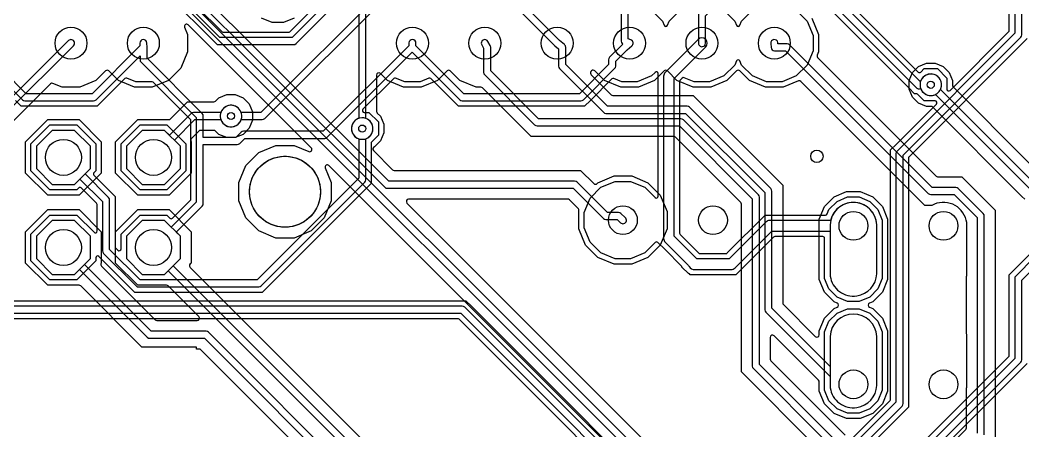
# Model space of a CAD drawing. Header units: millimetres. Extents: x 0 to 70, y 0 to 50.
# Drawn here: x 27.53 to 55.81, y 18.26 to 29.84 of the extents above; entities that cross this region are included whole.
import ezdxf

# ---------------------------------------------------------------- set-up
doc = ezdxf.new("R2010")
doc.units = ezdxf.units.MM

msp = doc.modelspace()

# ---------------------------------------------------------------- linework, layer by layer
at = {"layer": '16_copper'}
for points in [[(55.579, 38.194), (55.579, 29.467), (52.261, 26.148, 0.198912), (52.231, 26.078), (52.231, 19.071), (48.192, 15.032)], [(48.475, 15.032), (52.402, 18.959, 0.198912), (52.431, 19.03), (52.431, 26.036), (55.75, 29.355, 0.198912), (55.779, 29.425), (55.779, 38.235, 0.198912)], [(48.397, 32.836), (52.857, 28.376, 0.414214), (52.928, 28.376), (53.024, 28.471), (53.401, 28.471), (53.668, 28.205), (53.668, 27.894, 0.668179), (53.755, 27.858), (55.412, 29.515, 0.198912), (55.427, 29.551), (55.427, 38.11, 0.198912)], [(26.888, 28.297), (27.593, 27.593, 0.198912), (27.663, 27.563), (29.602, 27.563, 0.198912), (29.672, 27.593), (30.911, 28.832), (30.911, 28.721, 0.198912), (30.94, 28.65), (32.497, 27.093), (32.497, 24.709), (31.793, 24.005), (31.606, 24.192), (30.974, 24.192), (30.528, 23.746), (30.528, 23.114), (30.974, 22.668), (31.606, 22.668), (32.052, 23.114), (32.052, 23.746), (31.934, 23.864), (32.668, 24.597, 0.198912), (32.697, 24.668), (32.697, 26.33), (33.654, 26.33, 0.198912), (33.725, 26.359), (33.872, 26.506), (36.121, 26.506, 0.198912), (36.192, 26.535), (38.588, 28.932), (39.927, 27.593, 0.198912), (39.997, 27.563), (43.345, 27.563, 0.198912), (43.416, 27.593), (44.297, 28.474, 0.198912), (44.326, 28.544), (44.326, 28.679), (44.646, 28.999), (44.782, 29.113, 0.559143), (44.757, 29.282), (44.679, 29.315), (44.679, 35.14)], [(44.479, 35.14), (44.479, 29.249, 0.197087), (44.507, 29.179), (44.516, 29.172, -0.014742), (44.529, 29.162), (44.514, 29.15, 0.021442), (44.508, 29.144), (44.155, 28.791, 0.198912), (44.126, 28.721), (44.126, 28.586), (43.304, 27.763), (40.039, 27.763), (38.69, 29.112), (38.694, 29.185, 1), (38.494, 29.195), (38.49, 29.117), (36.08, 26.706), (33.83, 26.706, 0.198912), (33.76, 26.677), (33.613, 26.53), (32.697, 26.53), (32.697, 27.135, 0.198912), (32.668, 27.206), (31.111, 28.762), (31.111, 29.073, 0.010668), (31.111, 29.077), (31.106, 29.194, 1), (30.906, 29.186), (30.909, 29.113), (29.56, 27.763), (27.705, 27.763), (27.059, 28.41)], [(40.074, 34.224), (35.199, 29.349), (33.167, 29.349), (31.787, 30.73, 0.198912)], [(31.821, 30.911), (33.215, 29.516, 0.198912), (33.251, 29.502), (35.114, 29.502, 0.198912), (35.15, 29.516), (39.906, 34.272, 0.198912)], [(31.675, 30.559), (33.055, 29.178, 0.198912), (33.126, 29.149), (35.24, 29.149, 0.198912), (35.311, 29.178), (40.244, 34.112, 0.198912)], [(48.144, 15.199), (52.064, 19.119, 0.198912), (52.079, 19.155), (52.079, 26.182), (52.242, 26.345), (52.242, 26.345), (53.37, 27.473, 0.668179), (53.334, 27.56), (53.024, 27.56), (52.835, 27.749, 0.198912), (52.799, 27.763), (52.755, 27.763), (52.593, 27.926), (48.04, 32.479, 0.198912)], [(37.786, 30.703), (34.318, 27.235), (33.764, 27.235), (33.759, 27.251), (33.737, 27.294), (33.709, 27.332), (33.676, 27.366), (33.637, 27.394), (33.594, 27.416), (33.549, 27.431), (33.502, 27.438), (33.454, 27.438), (33.407, 27.431), (33.362, 27.416), (33.319, 27.394), (33.28, 27.366), (33.247, 27.332), (33.219, 27.294), (33.197, 27.251), (33.182, 27.206), (33.175, 27.159), (33.175, 27.111), (33.182, 27.064), (33.197, 27.018), (33.219, 26.976), (33.247, 26.937), (33.28, 26.904), (33.319, 26.875), (33.362, 26.854), (33.407, 26.839), (33.454, 26.832), (33.502, 26.832), (33.549, 26.839, 0.255116), (33.764, 27.035), (34.359, 27.035, 0.198912), (34.43, 27.064), (37.927, 30.562, 0.951017)], [(49.419, 30.116), (49.726, 29.809), (49.892, 29.407), (49.892, 28.973), (49.726, 28.571), (49.419, 28.264), (49.017, 28.098), (48.583, 28.098), (48.181, 28.264), (47.874, 28.571), (47.826, 28.687, 0.668182), (47.733, 28.687), (47.685, 28.571), (47.378, 28.264), (46.976, 28.098), (46.542, 28.098), (46.257, 28.216, 0.303346), (46.201, 28.205), (46.145, 28.149, 0.198912), (46.13, 28.113), (46.13, 23.832, 0.198912), (46.145, 23.796), (46.666, 23.275, 0.198912), (46.702, 23.26), (47.438, 23.26, 0.198912), (47.474, 23.275), (48.541, 24.342), (50.242, 24.342, 0.303348), (50.288, 24.374), (50.341, 24.5), (50.57, 24.729), (50.868, 24.853), (51.192, 24.853), (51.49, 24.729), (51.719, 24.5), (51.843, 24.202), (51.843, 22.558), (51.719, 22.259), (51.49, 22.03), (51.192, 21.906), (50.868, 21.906), (50.57, 22.03), (50.341, 22.259), (50.217, 22.558), (50.217, 23.687, 0.414214), (50.166, 23.738), (48.813, 23.738, 0.198912), (48.777, 23.723), (47.71, 22.655), (46.43, 22.655), (46.403, 22.683, 0.128357), (46.376, 22.696), (46.196, 22.876, 0.151517), (46.183, 22.903), (45.717, 23.368), (45.516, 23.57, 0.414214), (45.444, 23.57), (45.149, 23.274), (44.747, 23.108), (44.313, 23.108), (43.911, 23.274), (43.604, 23.581), (43.438, 23.983), (43.438, 24.417), (43.604, 24.819), (43.911, 25.126), (44.313, 25.292), (44.747, 25.292), (45.149, 25.126), (45.439, 24.836, 0.668179), (45.525, 24.872), (45.525, 28.331, 0.668179), (45.439, 28.366), (45.336, 28.264), (44.935, 28.098), (44.5, 28.098), (44.274, 28.191, 0.303346), (44.219, 28.18), (43.612, 27.574), (43.45, 27.411), (39.893, 27.411), (39.114, 28.189, 0.303346), (39.059, 28.2), (38.811, 28.098), (38.377, 28.098), (38.12, 28.204, 0.303346), (38.065, 28.193), (37.196, 27.325, 0.668179), (37.232, 27.238), (37.367, 27.238), (37.634, 26.971), (37.634, 26.594), (37.445, 26.405, 0.198912), (37.431, 26.369), (37.431, 25.235), (34.359, 22.163), (30.765, 22.163), (29.864, 23.064), (29.751, 23.177, 0.668179), (29.664, 23.141), (29.664, 23.051), (29.129, 22.516), (28.371, 22.516), (27.836, 23.051), (27.836, 23.809), (28.371, 24.344), (29.129, 24.344), (29.615, 23.858, 0.668179), (29.702, 23.894), (29.702, 24.64, 0.198912), (29.687, 24.676), (29.254, 25.109, 0.414226), (29.182, 25.109), (29.129, 25.056), (28.371, 25.056), (27.836, 25.591), (27.836, 26.349), (28.371, 26.884), (29.129, 26.884), (29.664, 26.349), (29.664, 25.591), (29.611, 25.538, 0.414226), (29.611, 25.466), (30.206, 24.871), (30.206, 23.457, 0.198901), (30.221, 23.421), (30.289, 23.353, 0.668194), (30.376, 23.389), (30.376, 23.809), (30.911, 24.344), (31.669, 24.344), (31.757, 24.256, 0.414214), (31.829, 24.256), (32.33, 24.758, 0.198912), (32.345, 24.794), (32.345, 27.009, 0.198912), (32.33, 27.045), (31.285, 28.09, 0.276788), (31.223, 28.098), (30.789, 28.098), (30.54, 28.201, 0.303346), (30.485, 28.19), (29.706, 27.411), (27.559, 27.411), (27.396, 27.574)], [(45.336, 30.116), (45.644, 29.809), (45.691, 29.693, 0.668182), (45.785, 29.693), (45.833, 29.809), (46.14, 30.116)], [(47.378, 30.116), (47.685, 29.809), (47.733, 29.693, 0.668182), (47.826, 29.693), (47.874, 29.809), (48.181, 30.116)], [(55.932, 29.321), (55.769, 29.158), (55.769, 29.158), (52.599, 25.988, 0.198912), (52.584, 25.952), (52.584, 18.925), (49.707, 16.048, 0.668179)], [(50.993, 15.435), (55.75, 20.192, 0.198912), (55.779, 20.263), (55.779, 22.512), (56.249, 22.982), (58.322, 22.982, 0.198912), (58.393, 23.011), (61.565, 26.183, 0.198912), (61.594, 26.254), (61.594, 26.951, 0.132772), (61.599, 27.01), (61.594, 27.034, 0.546725), (61.43, 27.071), (61.414, 27.051, 0.218604), (61.394, 26.959), (61.394, 26.295), (58.281, 23.182), (56.208, 23.182, 0.198912), (56.137, 23.153), (55.608, 22.624, 0.198912), (55.579, 22.554), (55.579, 20.304), (50.88, 15.606)], [(50.832, 15.773), (55.412, 20.353, 0.198912), (55.427, 20.389), (55.427, 22.658), (56.103, 23.335)], [(24.617, 21.925), (40.102, 21.925), (40.265, 21.762), (46.881, 15.146, 0.303346)], [(24.492, 21.573), (39.956, 21.573), (46.709, 14.819, 0.657388)], [(46.873, 14.939), (40.068, 21.743, 0.198912), (39.997, 21.773), (24.533, 21.773)], [(18.247, 17.371), (39.194, 17.371), (43.042, 13.523, 0.198912), (43.078, 13.508), (46.584, 13.508, 0.668179), (46.62, 13.595), (46.463, 13.752), (46.324, 14.088), (46.324, 14.452), (46.464, 14.79, 0.363735), (46.458, 14.855), (39.908, 21.405, 0.198912), (39.872, 21.42), (24.387, 21.42)]]:
    msp.add_lwpolyline(points, format="xyb", dxfattribs=at)
for points in [[(53.283, 27.72, 1), (53.141, 28.312), (53.096, 28.297, 0.198914), (52.931, 28.132), (52.926, 28.116), (52.901, 28.116), (48.2, 32.818, 0.951017), (47.667, 33.108), (47.645, 33.066, 0.688871), (48.058, 32.676), (52.789, 27.945, 0.356378), (52.926, 27.916), (52.931, 27.899), (52.953, 27.857), (52.981, 27.818), (53.015, 27.785), (53.053, 27.756), (53.096, 27.735), (53.141, 27.72), (53.189, 27.713), (53.236, 27.713)], [(51.127, 22.065, 0.357805), (51.69, 22.687), (51.69, 24.072, 0.869793), (50.387, 24.19), (48.667, 24.19, 0.198912), (48.561, 24.146), (47.522, 23.108), (46.617, 23.108, 0.021714), (46.606, 23.119), (45.978, 23.748), (45.978, 28.197), (46.865, 29.084, 1), (46.653, 29.296), (45.722, 28.365, 0.198912), (45.678, 28.259), (45.678, 23.685, 0.198912), (45.722, 23.579), (46.364, 22.937, 0.072032), (46.39, 22.899), (46.397, 22.891, 0.300932), (46.555, 22.808), (47.585, 22.808, 0.198912), (47.691, 22.852), (48.729, 23.89), (50.37, 23.89), (50.37, 22.687), (50.376, 22.622), (50.389, 22.559), (50.407, 22.496), (50.432, 22.437), (50.463, 22.379), (50.499, 22.325), (50.54, 22.275), (50.586, 22.229), (50.636, 22.188), (50.69, 22.152), (50.747, 22.121), (50.807, 22.097), (50.869, 22.078), (50.933, 22.065), (50.998, 22.059), (51.062, 22.059)], [(34.261, 22.317, 0.180079), (34.325, 22.345), (37.249, 25.269, 0.198912), (37.278, 25.34), (37.278, 26.496, 0.951018), (37.107, 27.078), (37.062, 27.063, 0.688872), (37.078, 26.496), (37.078, 25.381), (34.213, 22.516), (30.911, 22.516), (30.054, 23.373), (30.054, 24.766, 0.198912), (30.025, 24.837), (29.36, 25.502), (29.512, 25.654), (29.512, 26.286), (29.066, 26.732), (28.434, 26.732), (27.988, 26.286), (27.988, 25.654), (28.434, 25.208), (29.066, 25.208), (29.218, 25.36), (29.854, 24.725), (29.854, 23.331, 0.198912), (29.883, 23.261), (30.799, 22.345, 0.198912), (30.87, 22.316), (34.254, 22.316)], [(51.127, 18.916, 0.357805), (51.69, 19.538), (51.69, 20.923, 0.952079), (50.37, 20.923), (50.37, 19.538), (50.376, 19.473), (50.389, 19.409), (50.407, 19.347), (50.432, 19.287), (50.463, 19.23), (50.499, 19.176), (50.54, 19.126), (50.586, 19.08), (50.636, 19.039), (50.69, 19.003), (50.747, 18.972), (50.807, 18.947), (50.869, 18.929), (50.933, 18.916), (50.998, 18.91), (51.062, 18.91)]]:
    msp.add_lwpolyline(points, format="xyb", close=True, dxfattribs=at)
for points in [[(35.26, 29.898), (34.962, 29.774), (34.638, 29.774), (34.34, 29.898)], [(55.932, 20.158), (51.026, 15.253)]]:
    msp.add_lwpolyline(points, dxfattribs=at)
for points in [[(30.911, 25.056), (30.376, 25.591), (30.376, 26.349), (30.911, 26.884), (31.669, 26.884), (32.204, 26.349), (32.204, 25.591), (31.669, 25.056)], [(32.052, 25.654), (32.052, 26.286), (31.606, 26.732), (30.974, 26.732), (30.528, 26.286), (30.528, 25.654), (30.974, 25.208), (31.606, 25.208)], [(29.512, 23.114), (29.512, 23.746), (29.066, 24.192), (28.434, 24.192), (27.988, 23.746), (27.988, 23.114), (28.434, 22.668), (29.066, 22.668)], [(50.868, 18.757), (50.57, 18.881), (50.341, 19.11), (50.217, 19.408), (50.217, 21.052), (50.341, 21.351), (50.57, 21.58), (50.868, 21.704), (51.192, 21.704), (51.49, 21.58), (51.719, 21.351), (51.843, 21.052), (51.843, 19.408), (51.719, 19.11), (51.49, 18.881), (51.192, 18.757)]]:
    msp.add_lwpolyline(points, close=True, dxfattribs=at)
at = {"layer": '1_copper'}
for points in [[(46.777, 29.092, 0.362324), (46.859, 29.19), (46.859, 29.959), (51.864, 34.964), (52.284, 34.964, 0.992619), (52.286, 35.179), (52.261, 35.172), (52.247, 35.164), (51.822, 35.164, 0.198912), (51.751, 35.135), (46.688, 30.071, 0.198912), (46.659, 30.001), (46.659, 29.19), (46.662, 29.165), (46.671, 29.142), (46.686, 29.122), (46.705, 29.106), (46.727, 29.095), (46.752, 29.09)], [(57.517, 24.901, 0.630951), (57.566, 25.075), (57.546, 25.089, 0.252554), (57.441, 25.12), (56.249, 25.12), (53.486, 27.884, 0.951017), (52.953, 28.175), (52.931, 28.132, 0.688871), (53.344, 27.743), (56.137, 24.95, 0.198912), (56.208, 24.92), (57.424, 24.92), (57.467, 24.906), (57.492, 24.9)], [(30.848, 24.903), (30.223, 25.528), (30.223, 26.412), (30.848, 27.037), (31.724, 27.037, 0.198912), (31.769, 27.055), (32.253, 27.54), (32.997, 27.54, 0.198921), (33.042, 27.558), (33.134, 27.65), (33.357, 27.743), (33.599, 27.743), (33.822, 27.65), (33.993, 27.479), (34.086, 27.256), (34.086, 27.014), (33.993, 26.79), (33.822, 26.619), (33.599, 26.527), (33.357, 26.527), (33.134, 26.619), (33.042, 26.711, 0.198921), (32.997, 26.73), (32.615, 26.73, 0.198912), (32.57, 26.711), (32.359, 26.5, 0.301191), (32.357, 26.413), (32.357, 25.528), (31.732, 24.903)], [(32.052, 25.654), (32.052, 26.286), (31.883, 26.455), (32.462, 27.035), (33.192, 27.035, 0.951018), (33.774, 27.206), (33.759, 27.251, 0.688872), (33.192, 27.235), (32.421, 27.235, 0.198912), (32.35, 27.206), (31.741, 26.597), (31.606, 26.732), (30.974, 26.732), (30.528, 26.286), (30.528, 25.654), (30.974, 25.208), (31.606, 25.208)], [(51.127, 22.065, 0.357805), (51.69, 22.687), (51.69, 24.072, 0.952079), (50.37, 24.072), (50.37, 22.687), (50.376, 22.622), (50.389, 22.559), (50.407, 22.496), (50.432, 22.437), (50.463, 22.379), (50.499, 22.325), (50.54, 22.275), (50.586, 22.229), (50.636, 22.188), (50.69, 22.152), (50.747, 22.121), (50.807, 22.097), (50.869, 22.078), (50.933, 22.065), (50.998, 22.059), (51.062, 22.059)]]:
    msp.add_lwpolyline(points, format="xyb", close=True, dxfattribs=at)
for points in [[(37.331, 34.394), (42.606, 29.119, 0.022524), (42.612, 29.113), (42.717, 29.026), (42.717, 28.544, 0.198912), (42.746, 28.474), (43.979, 27.24, 0.198912), (44.05, 27.211), (46.299, 27.211), (48.531, 24.979), (48.531, 21.673, 0.198912), (48.56, 21.602), (50.37, 19.793), (50.37, 19.538), (50.376, 19.473), (50.389, 19.409), (50.407, 19.347), (50.432, 19.287), (50.463, 19.23), (50.499, 19.176), (50.54, 19.126), (50.586, 19.08), (50.636, 19.039), (50.69, 19.003), (50.747, 18.972), (50.807, 18.947), (50.869, 18.929), (50.933, 18.916), (50.998, 18.91), (51.062, 18.91), (51.127, 18.916, 0.357805), (51.69, 19.538), (51.69, 20.923, 0.952079), (50.37, 20.923), (50.37, 20.076), (48.731, 21.714), (48.731, 25.02, 0.198912), (48.702, 25.091), (46.411, 27.382, 0.198912), (46.341, 27.411), (44.091, 27.411), (42.917, 28.586), (42.917, 29.073, 0.222433), (42.881, 29.15), (42.744, 29.264), (37.502, 34.506)], [(46.558, 16.134), (31.461, 31.232, 0.951017), (30.928, 31.523), (30.906, 31.48, 0.688871), (31.319, 31.09), (46.446, 15.963, 0.198912)], [(31.821, 31.117), (37.812, 25.126, 0.198912), (37.883, 25.097), (43.128, 25.097), (43.979, 24.245, 0.198912), (44.05, 24.216), (44.364, 24.216), (44.463, 24.126), (44.483, 24.112), (44.507, 24.103), (44.531, 24.1), (44.556, 24.103, 0.592974), (44.597, 24.274), (44.47, 24.39, 0.186131), (44.402, 24.416), (44.091, 24.416), (43.24, 25.267, 0.198912), (43.169, 25.297), (37.924, 25.297), (31.992, 31.229)], [(37.078, 30.794), (37.078, 27.069), (37.062, 27.063), (37.019, 27.042), (36.981, 27.014), (36.947, 26.98), (36.919, 26.941), (36.897, 26.899), (36.882, 26.853), (36.875, 26.806), (36.875, 26.759), (36.882, 26.711), (36.897, 26.666), (36.919, 26.623), (36.947, 26.585), (36.981, 26.551), (37.019, 26.523), (37.062, 26.501), (37.107, 26.487), (37.154, 26.479), (37.202, 26.479), (37.249, 26.487, 0.748417), (37.278, 27.069), (37.278, 30.835, 0.198912)], [(46.093, 15.885), (36.238, 25.741, 0.820678), (36.134, 25.672), (36.305, 25.26), (36.305, 24.74), (36.106, 24.261), (35.739, 23.894), (35.26, 23.695), (34.74, 23.695), (34.261, 23.894), (33.894, 24.261), (33.695, 24.74), (33.695, 25.26), (33.894, 25.739), (34.261, 26.106), (34.74, 26.305), (35.26, 26.305), (35.672, 26.134, 0.820678), (35.741, 26.238), (32.271, 29.707, 0.820678), (32.168, 29.638), (32.251, 29.438), (32.251, 28.942), (32.061, 28.485), (31.711, 28.135), (31.254, 27.945), (30.759, 27.945), (30.301, 28.135), (30.031, 28.406, 0.414438), (29.941, 28.406), (29.67, 28.135), (29.213, 27.945), (28.717, 27.945), (28.456, 28.054, 0.303346), (28.387, 28.04), (27.254, 26.906)], [(49.855, 29.895), (50.045, 29.438), (50.045, 28.942), (50.008, 28.853, 0.303346), (50.021, 28.784), (53.361, 25.444, 0.198912), (53.406, 25.425), (54.085, 25.425), (55.027, 24.483), (55.027, 17.981)], [(27.157, 27.24), (29.036, 29.119, 1), (28.894, 29.261), (27.045, 27.411)], [(50.464, 18.043), (48.379, 20.128), (48.379, 24.844, 0.198912), (48.35, 24.915), (46.235, 27.029, 0.198912), (46.164, 27.059), (42.153, 27.059), (40.802, 28.41), (40.802, 29.073, 0.130876), (40.789, 29.123), (40.722, 29.24, 1), (40.548, 29.14), (40.602, 29.046), (40.602, 28.368, 0.198912), (40.631, 28.297), (42.041, 26.888, 0.198912), (42.112, 26.859), (46.123, 26.859), (48.179, 24.803), (48.179, 20.087, 0.198912), (48.208, 20.016), (50.293, 17.931)], [(54.722, 18.149), (54.722, 24.316, 0.198912), (54.693, 24.386), (53.988, 25.091, 0.198912), (53.917, 25.12), (53.254, 25.12), (49.231, 29.144, 0.198912), (49.16, 29.173), (48.901, 29.173, 0.922552), (48.705, 29.222), (48.7, 29.198), (48.7, 29.184), (48.708, 29.067, 0.396049), (48.807, 28.973), (49.118, 28.973), (53.142, 24.95, 0.198912), (53.212, 24.92), (53.876, 24.92), (54.522, 24.274), (54.522, 18.19)], [(55.864, 24.792), (55.784, 24.871), (55.784, 24.871), (53.267, 27.389, 0.198912), (53.222, 27.408), (53.091, 27.408), (52.868, 27.5), (52.697, 27.671), (52.604, 27.895), (52.604, 28.137), (52.697, 28.36), (52.868, 28.531), (53.091, 28.624), (53.333, 28.624), (53.557, 28.531), (53.728, 28.36), (53.82, 28.137), (53.82, 28.007, 0.198912), (53.839, 27.962), (55.99, 25.811, 0.534512)], [(49.97, 17.823), (47.874, 19.919), (47.874, 24.65, 0.198912), (47.855, 24.695), (46.015, 26.535, 0.198912), (45.97, 26.554), (41.944, 26.554), (40.571, 27.927, 0.198912), (40.526, 27.945), (40.388, 27.945), (39.93, 28.135), (39.659, 28.406, 0.414438), (39.57, 28.406), (39.299, 28.135), (38.841, 27.945), (38.346, 27.945), (37.889, 28.135), (37.691, 28.332, 0.668191), (37.583, 28.287), (37.583, 27.264, 0.198912), (37.602, 27.219), (37.694, 27.127), (37.786, 26.903), (37.786, 26.661), (37.694, 26.438), (37.523, 26.267, 0.58689), (37.493, 26.159), (38.032, 25.62, 0.198912), (38.077, 25.601), (43.337, 25.601), (43.709, 25.229, 0.32501), (43.783, 25.217), (43.799, 25.229, 0.117236), (43.825, 25.255), (44.282, 25.445), (44.778, 25.445), (45.235, 25.255), (45.585, 24.905), (45.775, 24.448), (45.775, 23.952), (45.585, 23.495), (45.235, 23.145), (44.778, 22.955), (44.282, 22.955), (43.825, 23.145), (43.475, 23.495), (43.285, 23.952), (43.285, 24.448, 0.318945), (43.273, 24.52), (43.02, 24.773, 0.198912), (42.975, 24.792), (38.485, 24.792, 0.668179), (38.44, 24.683), (46.666, 16.458, 0.198912)], [(51.152, 15.251), (54.199, 18.298, 0.198912), (54.217, 18.343), (54.217, 19.439, 0.037825), (54.23, 19.538), (54.23, 20.923, 0.037825), (54.217, 21.022), (54.217, 22.588, 0.037825), (54.23, 22.687), (54.23, 24.072), (54.224, 24.137), (54.211, 24.201, 0.494871), (53.246, 24.616), (53.045, 24.616), (52.789, 24.871), (52.789, 24.871), (49.549, 28.111, 0.303346), (49.48, 28.125), (49.048, 27.945), (48.553, 27.945), (48.095, 28.135), (47.824, 28.406, 0.414438), (47.735, 28.406), (47.464, 28.135), (47.006, 27.945), (46.511, 27.945), (46.054, 28.135), (45.783, 28.406, 0.414438), (45.693, 28.406), (45.423, 28.135), (44.965, 27.945), (44.47, 27.945), (44.013, 28.135), (43.742, 28.406, 0.85413), (43.623, 28.315), (43.635, 28.299, 0.00013), (43.635, 28.299), (44.199, 27.734, 0.198912), (44.244, 27.716), (46.508, 27.716), (49.036, 25.188), (49.036, 21.867, 0.198912), (49.055, 21.822), (49.956, 20.92, 0.668179), (50.065, 20.965), (50.065, 21.083), (50.212, 21.438), (50.483, 21.709), (50.573, 21.746, 0.66818), (50.573, 21.864), (50.483, 21.901), (50.212, 22.172), (50.065, 22.527), (50.065, 24.232), (50.212, 24.587), (50.483, 24.858), (50.838, 25.005), (51.222, 25.005), (51.577, 24.858), (51.848, 24.587), (51.995, 24.232), (51.995, 22.527), (51.848, 22.172), (51.577, 21.901), (51.487, 21.864, 0.66818), (51.487, 21.746), (51.577, 21.709), (51.848, 21.438), (51.995, 21.083), (51.995, 19.378), (51.848, 19.023), (51.577, 18.752), (51.222, 18.605), (50.838, 18.605), (50.483, 18.752), (50.212, 19.023), (50.065, 19.378), (50.065, 19.64, 0.198912), (50.046, 19.685), (48.792, 20.939, 0.668179), (48.684, 20.894), (48.684, 20.281, 0.198912), (48.702, 20.236), (50.798, 18.14)], [(36.552, 16.617), (32.624, 20.544, 0.198912), (32.579, 20.563), (32.5, 20.563), (32.5, 20.62), (30.963, 20.62), (29.238, 22.345, 0.198912), (29.193, 22.363), (28.308, 22.363), (27.683, 22.988), (27.683, 23.872), (28.308, 24.497), (29.192, 24.497), (29.817, 23.872), (29.817, 22.986, 0.294588), (29.823, 22.905), (31.336, 21.391, 0.198912), (31.381, 21.373), (32.524, 21.373, 0.668179), (32.569, 21.481), (31.705, 22.345, 0.198912), (31.66, 22.363), (30.848, 22.363), (30.223, 22.988), (30.223, 23.872), (30.848, 24.497), (31.732, 24.497), (32.357, 23.872), (32.357, 22.988, 0.60105), (32.326, 22.868), (39.281, 15.913, 0.198912)], [(37.046, 16.836), (32.844, 21.039, 0.198912), (32.773, 21.068), (31.229, 21.068), (29.347, 22.949), (29.512, 23.114), (29.512, 23.746), (29.066, 24.192), (28.434, 24.192), (27.988, 23.746), (27.988, 23.114), (28.434, 22.668), (29.066, 22.668), (29.206, 22.808), (31.117, 20.897, 0.198912), (31.187, 20.868), (32.732, 20.868), (36.905, 16.695)]]:
    msp.add_lwpolyline(points, format="xyb", dxfattribs=at)
for points in [[(28.308, 24.903), (27.683, 25.528), (27.683, 26.412), (28.308, 27.037), (29.192, 27.037), (29.817, 26.412), (29.817, 25.528), (29.192, 24.903)], [(29.512, 25.654), (29.512, 26.286), (29.066, 26.732), (28.434, 26.732), (27.988, 26.286), (27.988, 25.654), (28.434, 25.208), (29.066, 25.208)]]:
    msp.add_lwpolyline(points, close=True, dxfattribs=at)
msp.add_lwpolyline([(39.173, 15.59), (31.851, 22.913), (32.052, 23.114), (32.052, 23.746), (31.606, 24.192), (30.974, 24.192), (30.528, 23.746), (30.528, 23.114), (30.974, 22.668), (31.606, 22.668), (31.709, 22.771), (38.891, 15.59)], dxfattribs=at)
at = {"layer": 'drills_NPTH'}
msp.add_circle((35, 25), 1, dxfattribs=at)
at = {"layer": 'drills_PTH'}
for centre, radius in [((28.965, 29.19), 0.45), ((31.006, 29.19), 0.45), ((38.594, 29.19), 0.45), ((40.635, 29.19), 0.45), ((42.676, 29.19), 0.45), ((44.718, 29.19), 0.45), ((46.759, 29.19), 0.45), ((48.8, 29.19), 0.45), ((28.75, 25.97), 0.508), ((31.29, 25.97), 0.508), ((44.53, 24.2), 0.406), ((47.07, 24.2), 0.406), ((51.03, 24.04), 0.406), ((53.57, 24.04), 0.406), ((28.75, 23.43), 0.508), ((31.29, 23.43), 0.508), ((51.03, 19.57), 0.406), ((53.57, 19.57), 0.406)]:
    msp.add_circle(centre, radius, dxfattribs=at)
at = {"layer": 'drills_via_1_16'}
for centre, radius in [((53.212, 28.016), 0.1), ((33.478, 27.135), 0.1), ((37.178, 26.782), 0.1), ((50, 26), 0.175)]:
    msp.add_circle(centre, radius, dxfattribs=at)
at = {"layer": 'holes'}
msp.add_lwpolyline([(36, 24.956), (35.992, 24.869), (35.977, 24.783), (35.955, 24.699), (35.925, 24.617), (35.888, 24.538), (35.844, 24.462), (35.794, 24.391), (35.738, 24.324), (35.676, 24.262), (35.609, 24.206), (35.538, 24.156), (35.462, 24.112), (35.383, 24.075), (35.301, 24.045), (35.217, 24.023), (35.131, 24.008), (35.044, 24), (34.956, 24), (34.869, 24.008), (34.783, 24.023), (34.699, 24.045), (34.617, 24.075), (34.538, 24.112), (34.462, 24.156), (34.391, 24.206), (34.324, 24.262), (34.262, 24.324), (34.206, 24.391), (34.156, 24.462), (34.112, 24.538), (34.075, 24.617), (34.045, 24.699), (34.023, 24.783), (34.008, 24.869), (34, 24.956), (34, 25.044), (34.008, 25.131), (34.023, 25.217), (34.045, 25.301), (34.075, 25.383), (34.112, 25.462), (34.156, 25.538), (34.206, 25.609), (34.262, 25.676), (34.324, 25.738), (34.391, 25.794), (34.462, 25.844), (34.538, 25.888), (34.617, 25.925), (34.699, 25.955), (34.783, 25.977), (34.869, 25.992), (34.956, 26), (35.044, 26), (35.131, 25.992), (35.217, 25.977), (35.301, 25.955), (35.383, 25.925), (35.462, 25.888), (35.538, 25.844), (35.609, 25.794), (35.676, 25.738), (35.738, 25.676), (35.794, 25.609), (35.844, 25.538), (35.888, 25.462), (35.925, 25.383), (35.955, 25.301), (35.977, 25.217), (35.992, 25.131), (36, 25.044), (36, 24.956)], close=True, dxfattribs=at)

doc.saveas('drawing.dxf')
